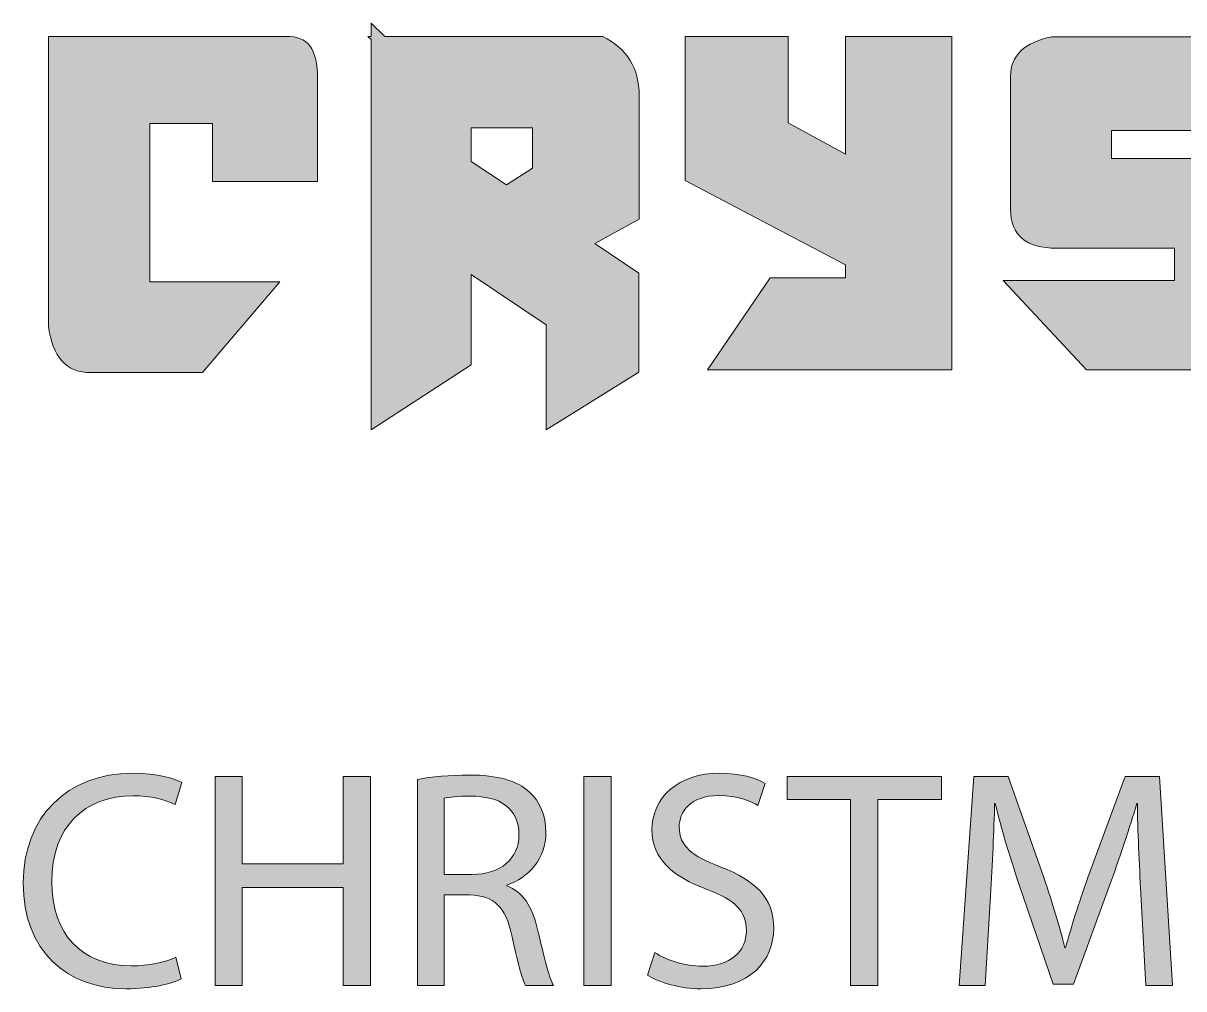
# Model space of a CAD drawing. Header units: inches. Extents: x 20 to 260, y -168 to -20.
# Drawn here: x 20.27 to 48.36, y -43.6 to -20.23 of the extents above; entities that cross this region are included whole.
import ezdxf

# ---------------------------------------------------------------- set-up
doc = ezdxf.new("R2010")
doc.units = ezdxf.units.IN
doc.header["$MEASUREMENT"] = 0
doc.layers.add('Layer 1', color=7, linetype='Continuous')

# ---------------------------------------------------------------- blocks, each defined once
blk = doc.blocks.new('block 16')
at = {"layer": 'Layer 1'}
h = blk.add_hatch(color=7, dxfattribs=at)
h.dxf.hatch_style = 2
edge = h.paths.add_edge_path()
edge.add_spline(control_points=[(24.094, -43.361), (23.862, -43.481), (23.374, -43.601), (22.76, -43.601), (21.335, -43.601), (20.27, -42.701), (20.27, -41.037), (20.27, -39.447), (21.342, -38.382), (22.909, -38.382), (23.532, -38.382), (23.937, -38.517), (24.109, -38.607), (24.109, -38.607), (23.944, -39.14), (23.944, -39.14), (23.704, -39.02), (23.352, -38.93), (22.932, -38.93), (21.747, -38.93), (20.96, -39.687), (20.96, -41.014), (20.96, -42.259), (21.672, -43.046), (22.894, -43.046), (23.299, -43.046), (23.704, -42.964), (23.967, -42.836), (23.967, -42.836), (24.094, -43.361), (24.094, -43.361)], knot_values=[0, 0, 0, 0, 1, 1, 1, 2, 2, 2, 3, 3, 3, 4, 4, 4, 5, 5, 5, 6, 6, 6, 7, 7, 7, 8, 8, 8, 9, 9, 9, 10, 10, 10, 10], degree=3, periodic=1)
h = blk.add_hatch(color=7, dxfattribs=at)
h.dxf.hatch_style = 2
h.paths.add_polyline_path([(25.572, -38.465), (25.572, -40.579), (28.017, -40.579), (28.017, -38.465), (28.677, -38.465), (28.677, -43.519), (28.017, -43.519), (28.017, -41.149), (25.572, -41.149), (25.572, -43.519), (24.912, -43.519), (24.912, -38.465)])
h = blk.add_hatch(color=7, dxfattribs=at)
h.dxf.hatch_style = 2
edge = h.paths.add_edge_path()
edge.add_spline(control_points=[(29.81, -38.532), (30.14, -38.472), (30.62, -38.427), (31.062, -38.427), (31.759, -38.427), (32.217, -38.562), (32.524, -38.84), (32.772, -39.064), (32.922, -39.41), (32.922, -39.807), (32.922, -40.467), (32.502, -40.909), (31.977, -41.089), (31.977, -41.089), (31.977, -41.112), (31.977, -41.112), (32.359, -41.247), (32.592, -41.607), (32.712, -42.131), (32.877, -42.836), (32.997, -43.324), (33.102, -43.519), (33.102, -43.519), (32.427, -43.519), (32.427, -43.519), (32.344, -43.369), (32.232, -42.941), (32.097, -42.311), (31.947, -41.614), (31.669, -41.352), (31.077, -41.329), (31.077, -41.329), (30.462, -41.329), (30.462, -41.329), (30.462, -41.329), (30.462, -43.519), (30.462, -43.519), (30.462, -43.519), (29.81, -43.519), (29.81, -43.519), (29.81, -43.519), (29.81, -38.532), (29.81, -38.532)], knot_values=[0, 0, 0, 0, 1, 1, 1, 2, 2, 2, 3, 3, 3, 4, 4, 4, 5, 5, 5, 6, 6, 6, 7, 7, 7, 8, 8, 8, 9, 9, 9, 10, 10, 10, 11, 11, 11, 12, 12, 12, 13, 13, 13, 14, 14, 14, 14], degree=3, periodic=1)
edge = h.paths.add_edge_path()
edge.add_spline(control_points=[(30.462, -40.834), (30.462, -40.834), (31.13, -40.834), (31.13, -40.834), (31.827, -40.834), (32.269, -40.452), (32.269, -39.874), (32.269, -39.222), (31.797, -38.937), (31.107, -38.937), (30.792, -38.937), (30.575, -38.96), (30.462, -38.99), (30.462, -38.99), (30.462, -40.834), (30.462, -40.834)], knot_values=[0, 0, 0, 0, 1, 1, 1, 2, 2, 2, 3, 3, 3, 4, 4, 4, 5, 5, 5, 5], degree=3, periodic=1)
h = blk.add_hatch(color=7, dxfattribs=at)
h.dxf.hatch_style = 2
h.paths.add_polyline_path([(34.497, -38.465), (34.497, -43.519), (33.837, -43.519), (33.837, -38.465)])
h = blk.add_hatch(color=7, dxfattribs=at)
h.dxf.hatch_style = 2
edge = h.paths.add_edge_path()
edge.add_spline(control_points=[(35.555, -42.724), (35.847, -42.911), (36.267, -43.054), (36.717, -43.054), (37.384, -43.054), (37.774, -42.701), (37.774, -42.191), (37.774, -41.727), (37.504, -41.449), (36.822, -41.194), (35.997, -40.894), (35.487, -40.459), (35.487, -39.754), (35.487, -38.967), (36.14, -38.382), (37.122, -38.382), (37.632, -38.382), (38.014, -38.502), (38.232, -38.63), (38.232, -38.63), (38.052, -39.162), (38.052, -39.162), (37.894, -39.064), (37.557, -38.922), (37.099, -38.922), (36.41, -38.922), (36.147, -39.335), (36.147, -39.679), (36.147, -40.152), (36.454, -40.384), (37.152, -40.654), (38.007, -40.984), (38.434, -41.397), (38.434, -42.139), (38.434, -42.919), (37.864, -43.601), (36.672, -43.601), (36.185, -43.601), (35.652, -43.451), (35.382, -43.271), (35.382, -43.271), (35.555, -42.724), (35.555, -42.724)], knot_values=[0, 0, 0, 0, 1, 1, 1, 2, 2, 2, 3, 3, 3, 4, 4, 4, 5, 5, 5, 6, 6, 6, 7, 7, 7, 8, 8, 8, 9, 9, 9, 10, 10, 10, 11, 11, 11, 12, 12, 12, 13, 13, 13, 14, 14, 14, 14], degree=3, periodic=1)
h = blk.add_hatch(color=7, dxfattribs=at)
h.dxf.hatch_style = 2
h.paths.add_polyline_path([(40.294, -39.02), (38.757, -39.02), (38.757, -38.465), (42.499, -38.465), (42.499, -39.02), (40.954, -39.02), (40.954, -43.519), (40.294, -43.519)])
h = blk.add_hatch(color=7, dxfattribs=at)
h.dxf.hatch_style = 2
edge = h.paths.add_edge_path()
edge.add_spline(control_points=[(47.321, -41.299), (47.284, -40.594), (47.239, -39.739), (47.239, -39.117), (47.239, -39.117), (47.224, -39.117), (47.224, -39.117), (47.044, -39.702), (46.841, -40.339), (46.586, -41.037), (46.586, -41.037), (45.694, -43.489), (45.694, -43.489), (45.694, -43.489), (45.199, -43.489), (45.199, -43.489), (45.199, -43.489), (44.374, -41.082), (44.374, -41.082), (44.134, -40.362), (43.939, -39.717), (43.797, -39.117), (43.797, -39.117), (43.782, -39.117), (43.782, -39.117), (43.767, -39.747), (43.729, -40.587), (43.684, -41.352), (43.684, -41.352), (43.549, -43.519), (43.549, -43.519), (43.549, -43.519), (42.927, -43.519), (42.927, -43.519), (42.927, -43.519), (43.28, -38.465), (43.28, -38.465), (43.28, -38.465), (44.112, -38.465), (44.112, -38.465), (44.112, -38.465), (44.974, -40.909), (44.974, -40.909), (45.184, -41.532), (45.349, -42.087), (45.484, -42.611), (45.484, -42.611), (45.499, -42.611), (45.499, -42.611), (45.634, -42.102), (45.814, -41.547), (46.039, -40.909), (46.039, -40.909), (46.939, -38.465), (46.939, -38.465), (46.939, -38.465), (47.771, -38.465), (47.771, -38.465), (47.771, -38.465), (48.086, -43.519), (48.086, -43.519), (48.086, -43.519), (47.441, -43.519), (47.441, -43.519), (47.441, -43.519), (47.321, -41.299), (47.321, -41.299)], knot_values=[0, 0, 0, 0, 1, 1, 1, 2, 2, 2, 3, 3, 3, 4, 4, 4, 5, 5, 5, 6, 6, 6, 7, 7, 7, 8, 8, 8, 9, 9, 9, 10, 10, 10, 11, 11, 11, 12, 12, 12, 13, 13, 13, 14, 14, 14, 15, 15, 15, 16, 16, 16, 17, 17, 17, 18, 18, 18, 19, 19, 19, 20, 20, 20, 21, 21, 21, 22, 22, 22, 22], degree=3, periodic=1)
at = {"layer": 'Layer 1', "lineweight": 0}
for points in [[(25.572, -38.465), (25.572, -40.579), (28.017, -40.579), (28.017, -38.465), (28.677, -38.465), (28.677, -43.519), (28.017, -43.519), (28.017, -41.149), (25.572, -41.149), (25.572, -43.519), (24.912, -43.519), (24.912, -38.465), (25.572, -38.465)], [(34.497, -38.465), (34.497, -43.519), (33.837, -43.519), (33.837, -38.465), (34.497, -38.465)], [(40.294, -39.02), (38.757, -39.02), (38.757, -38.465), (42.499, -38.465), (42.499, -39.02), (40.954, -39.02), (40.954, -43.519), (40.294, -43.519), (40.294, -39.02)]]:
    blk.add_lwpolyline(points, dxfattribs=at)
for points, knots in [([(24.094, -43.361), (23.862, -43.481), (23.374, -43.601), (22.76, -43.601), (21.335, -43.601), (20.27, -42.701), (20.27, -41.037), (20.27, -39.447), (21.342, -38.382), (22.909, -38.382), (23.532, -38.382), (23.937, -38.517), (24.109, -38.607), (24.109, -38.607), (23.944, -39.14), (23.944, -39.14), (23.704, -39.02), (23.352, -38.93), (22.932, -38.93), (21.747, -38.93), (20.96, -39.687), (20.96, -41.014), (20.96, -42.259), (21.672, -43.046), (22.894, -43.046), (23.299, -43.046), (23.704, -42.964), (23.967, -42.836), (23.967, -42.836), (24.094, -43.361), (24.094, -43.361)], [0, 0, 0, 0, 1, 1, 1, 2, 2, 2, 3, 3, 3, 4, 4, 4, 5, 5, 5, 6, 6, 6, 7, 7, 7, 8, 8, 8, 9, 9, 9, 10, 10, 10, 10]), ([(29.81, -38.532), (30.14, -38.472), (30.62, -38.427), (31.062, -38.427), (31.759, -38.427), (32.217, -38.562), (32.524, -38.84), (32.772, -39.064), (32.922, -39.41), (32.922, -39.807), (32.922, -40.467), (32.502, -40.909), (31.977, -41.089), (31.977, -41.089), (31.977, -41.112), (31.977, -41.112), (32.359, -41.247), (32.592, -41.607), (32.712, -42.131), (32.877, -42.836), (32.997, -43.324), (33.102, -43.519), (33.102, -43.519), (32.427, -43.519), (32.427, -43.519), (32.344, -43.369), (32.232, -42.941), (32.097, -42.311), (31.947, -41.614), (31.669, -41.352), (31.077, -41.329), (31.077, -41.329), (30.462, -41.329), (30.462, -41.329), (30.462, -41.329), (30.462, -43.519), (30.462, -43.519), (30.462, -43.519), (29.81, -43.519), (29.81, -43.519), (29.81, -43.519), (29.81, -38.532), (29.81, -38.532)], [0, 0, 0, 0, 1, 1, 1, 2, 2, 2, 3, 3, 3, 4, 4, 4, 5, 5, 5, 6, 6, 6, 7, 7, 7, 8, 8, 8, 9, 9, 9, 10, 10, 10, 11, 11, 11, 12, 12, 12, 13, 13, 13, 14, 14, 14, 14]), ([(35.555, -42.724), (35.847, -42.911), (36.267, -43.054), (36.717, -43.054), (37.384, -43.054), (37.774, -42.701), (37.774, -42.191), (37.774, -41.727), (37.504, -41.449), (36.822, -41.194), (35.997, -40.894), (35.487, -40.459), (35.487, -39.754), (35.487, -38.967), (36.14, -38.382), (37.122, -38.382), (37.632, -38.382), (38.014, -38.502), (38.232, -38.63), (38.232, -38.63), (38.052, -39.162), (38.052, -39.162), (37.894, -39.064), (37.557, -38.922), (37.099, -38.922), (36.41, -38.922), (36.147, -39.335), (36.147, -39.679), (36.147, -40.152), (36.454, -40.384), (37.152, -40.654), (38.007, -40.984), (38.434, -41.397), (38.434, -42.139), (38.434, -42.919), (37.864, -43.601), (36.672, -43.601), (36.185, -43.601), (35.652, -43.451), (35.382, -43.271), (35.382, -43.271), (35.555, -42.724), (35.555, -42.724)], [0, 0, 0, 0, 1, 1, 1, 2, 2, 2, 3, 3, 3, 4, 4, 4, 5, 5, 5, 6, 6, 6, 7, 7, 7, 8, 8, 8, 9, 9, 9, 10, 10, 10, 11, 11, 11, 12, 12, 12, 13, 13, 13, 14, 14, 14, 14]), ([(47.321, -41.299), (47.284, -40.594), (47.239, -39.739), (47.239, -39.117), (47.239, -39.117), (47.224, -39.117), (47.224, -39.117), (47.044, -39.702), (46.841, -40.339), (46.586, -41.037), (46.586, -41.037), (45.694, -43.489), (45.694, -43.489), (45.694, -43.489), (45.199, -43.489), (45.199, -43.489), (45.199, -43.489), (44.374, -41.082), (44.374, -41.082), (44.134, -40.362), (43.939, -39.717), (43.797, -39.117), (43.797, -39.117), (43.782, -39.117), (43.782, -39.117), (43.767, -39.747), (43.729, -40.587), (43.684, -41.352), (43.684, -41.352), (43.549, -43.519), (43.549, -43.519), (43.549, -43.519), (42.927, -43.519), (42.927, -43.519), (42.927, -43.519), (43.28, -38.465), (43.28, -38.465), (43.28, -38.465), (44.112, -38.465), (44.112, -38.465), (44.112, -38.465), (44.974, -40.909), (44.974, -40.909), (45.184, -41.532), (45.349, -42.087), (45.484, -42.611), (45.484, -42.611), (45.499, -42.611), (45.499, -42.611), (45.634, -42.102), (45.814, -41.547), (46.039, -40.909), (46.039, -40.909), (46.939, -38.465), (46.939, -38.465), (46.939, -38.465), (47.771, -38.465), (47.771, -38.465), (47.771, -38.465), (48.086, -43.519), (48.086, -43.519), (48.086, -43.519), (47.441, -43.519), (47.441, -43.519), (47.441, -43.519), (47.321, -41.299), (47.321, -41.299)], [0, 0, 0, 0, 1, 1, 1, 2, 2, 2, 3, 3, 3, 4, 4, 4, 5, 5, 5, 6, 6, 6, 7, 7, 7, 8, 8, 8, 9, 9, 9, 10, 10, 10, 11, 11, 11, 12, 12, 12, 13, 13, 13, 14, 14, 14, 15, 15, 15, 16, 16, 16, 17, 17, 17, 18, 18, 18, 19, 19, 19, 20, 20, 20, 21, 21, 21, 22, 22, 22, 22]), ([(30.462, -40.834), (30.462, -40.834), (31.13, -40.834), (31.13, -40.834), (31.827, -40.834), (32.269, -40.452), (32.269, -39.874), (32.269, -39.222), (31.797, -38.937), (31.107, -38.937), (30.792, -38.937), (30.575, -38.96), (30.462, -38.99), (30.462, -38.99), (30.462, -40.834), (30.462, -40.834)], [0, 0, 0, 0, 1, 1, 1, 2, 2, 2, 3, 3, 3, 4, 4, 4, 5, 5, 5, 5])]:
    blk.add_open_spline(points, degree=3, knots=knots, dxfattribs=at)
blk = doc.blocks.new('block 17')
at = {"layer": 'Layer 1'}
h = blk.add_hatch(color=7, dxfattribs=at)
h.dxf.hatch_style = 2
edge = h.paths.add_edge_path()
edge.add_spline(control_points=[(34.3, -20.547), (34.3, -20.547), (29.024, -20.547), (29.024, -20.547), (29.024, -20.547), (28.69, -20.228), (28.69, -20.228), (28.69, -20.228), (28.69, -20.547), (28.69, -20.547), (28.69, -20.547), (28.613, -20.547), (28.613, -20.547), (28.613, -20.547), (28.69, -20.619), (28.69, -20.619), (28.69, -20.619), (28.69, -30.073), (28.69, -30.073), (28.69, -30.073), (31.11, -28.5), (31.11, -28.5), (31.11, -28.5), (31.11, -26.311), (31.11, -26.311), (31.11, -26.311), (32.925, -27.532), (32.925, -27.532), (32.925, -27.532), (32.925, -30.073), (32.925, -30.073), (32.925, -30.073), (35.169, -28.676), (35.169, -28.676), (35.169, -28.676), (35.169, -26.278), (35.169, -26.278), (35.169, -26.278), (34.102, -25.563), (34.102, -25.563), (34.102, -25.563), (35.18, -24.969), (35.18, -24.969), (35.18, -24.969), (35.18, -21.977), (35.18, -21.977), (35.18, -21.324), (34.887, -20.848), (34.3, -20.547)], knot_values=[0, 0, 0, 0, 1, 1, 1, 2, 2, 2, 3, 3, 3, 4, 4, 4, 5, 5, 5, 6, 6, 6, 7, 7, 7, 8, 8, 8, 9, 9, 9, 10, 10, 10, 11, 11, 11, 12, 12, 12, 13, 13, 13, 14, 14, 14, 15, 15, 15, 16, 16, 16, 16], degree=3, periodic=1)
h.paths.add_polyline_path([(32.595, -23.737), (31.968, -24.144), (31.11, -23.572), (31.11, -22.758), (32.595, -22.758)])
h = blk.add_hatch(color=7, dxfattribs=at)
h.dxf.hatch_style = 2
edge = h.paths.add_edge_path()
edge.add_spline(control_points=[(26.721, -20.547), (26.721, -20.547), (20.88, -20.547), (20.88, -20.547), (20.88, -20.547), (20.88, -27.554), (20.88, -27.554), (20.975, -28.309), (21.316, -28.687), (21.903, -28.687), (21.903, -28.687), (24.609, -28.687), (24.609, -28.687), (24.609, -28.687), (26.479, -26.487), (26.479, -26.487), (26.479, -26.487), (23.333, -26.487), (23.333, -26.487), (23.333, -26.487), (23.333, -22.659), (23.333, -22.659), (23.333, -22.659), (24.851, -22.659), (24.851, -22.659), (24.851, -22.659), (24.851, -24.056), (24.851, -24.056), (24.851, -24.056), (27.392, -24.056), (27.392, -24.056), (27.392, -24.056), (27.392, -21.702), (27.392, -21.702), (27.429, -20.947), (27.205, -20.562), (26.721, -20.547)], knot_values=[0, 0, 0, 0, 1, 1, 1, 2, 2, 2, 3, 3, 3, 4, 4, 4, 5, 5, 5, 6, 6, 6, 7, 7, 7, 8, 8, 8, 9, 9, 9, 10, 10, 10, 11, 11, 11, 12, 12, 12, 12], degree=3, periodic=1)
h = blk.add_hatch(color=7, dxfattribs=at)
h.dxf.hatch_style = 2
h.paths.add_polyline_path([(40.174, -23.4), (38.788, -22.637), (38.788, -20.547), (36.291, -20.547), (36.291, -24.034), (40.174, -26.079), (40.174, -26.388), (38.348, -26.388), (36.83, -28.621), (42.748, -28.621), (42.748, -20.547), (40.174, -20.547)])
h = blk.add_hatch(color=7, dxfattribs=at)
h.dxf.hatch_style = 2
edge = h.paths.add_edge_path()
edge.add_spline(control_points=[(50.789, -22.824), (50.789, -22.824), (49.029, -20.558), (49.029, -20.558), (49.029, -20.558), (45.168, -20.558), (45.168, -20.558), (44.5, -20.69), (44.167, -21.009), (44.167, -21.515), (44.167, -21.515), (44.167, -24.738), (44.167, -24.738), (44.167, -25.361), (44.541, -25.673), (45.289, -25.673), (45.289, -25.673), (48.138, -25.673), (48.138, -25.673), (48.138, -25.673), (48.138, -26.454), (48.138, -26.454), (48.138, -26.454), (43.991, -26.454), (43.991, -26.454), (43.991, -26.454), (46.004, -28.621), (46.004, -28.621), (46.004, -28.621), (49.59, -28.621), (49.59, -28.621), (50.316, -28.452), (50.679, -28.174), (50.679, -27.785), (50.679, -27.785), (50.679, -24.738), (50.679, -24.738), (50.679, -24.269), (50.43, -23.858), (49.931, -23.506), (49.931, -23.506), (46.609, -23.506), (46.609, -23.506), (46.609, -23.506), (46.609, -22.824), (46.609, -22.824), (46.609, -22.824), (50.789, -22.824), (50.789, -22.824)], knot_values=[0, 0, 0, 0, 1, 1, 1, 2, 2, 2, 3, 3, 3, 4, 4, 4, 5, 5, 5, 6, 6, 6, 7, 7, 7, 8, 8, 8, 9, 9, 9, 10, 10, 10, 11, 11, 11, 12, 12, 12, 13, 13, 13, 14, 14, 14, 15, 15, 15, 16, 16, 16, 16], degree=3, periodic=1)
at = {"layer": 'Layer 1', "lineweight": 0}
for points in [[(40.174, -23.4), (38.788, -22.637), (38.788, -20.547), (36.291, -20.547), (36.291, -24.034), (40.174, -26.079), (40.174, -26.388), (38.348, -26.388), (36.83, -28.621), (42.748, -28.621), (42.748, -20.547), (40.174, -20.547), (40.174, -23.4)], [(32.595, -23.737), (31.968, -24.144), (31.11, -23.572), (31.11, -22.758), (32.595, -22.758), (32.595, -23.737)]]:
    blk.add_lwpolyline(points, dxfattribs=at)
for points, knots in [([(34.3, -20.547), (34.3, -20.547), (29.024, -20.547), (29.024, -20.547), (29.024, -20.547), (28.69, -20.228), (28.69, -20.228), (28.69, -20.228), (28.69, -20.547), (28.69, -20.547), (28.69, -20.547), (28.613, -20.547), (28.613, -20.547), (28.613, -20.547), (28.69, -20.619), (28.69, -20.619), (28.69, -20.619), (28.69, -30.073), (28.69, -30.073), (28.69, -30.073), (31.11, -28.5), (31.11, -28.5), (31.11, -28.5), (31.11, -26.311), (31.11, -26.311), (31.11, -26.311), (32.925, -27.532), (32.925, -27.532), (32.925, -27.532), (32.925, -30.073), (32.925, -30.073), (32.925, -30.073), (35.169, -28.676), (35.169, -28.676), (35.169, -28.676), (35.169, -26.278), (35.169, -26.278), (35.169, -26.278), (34.102, -25.563), (34.102, -25.563), (34.102, -25.563), (35.18, -24.969), (35.18, -24.969), (35.18, -24.969), (35.18, -21.977), (35.18, -21.977), (35.18, -21.324), (34.887, -20.848), (34.3, -20.547)], [0, 0, 0, 0, 1, 1, 1, 2, 2, 2, 3, 3, 3, 4, 4, 4, 5, 5, 5, 6, 6, 6, 7, 7, 7, 8, 8, 8, 9, 9, 9, 10, 10, 10, 11, 11, 11, 12, 12, 12, 13, 13, 13, 14, 14, 14, 15, 15, 15, 16, 16, 16, 16]), ([(26.721, -20.547), (26.721, -20.547), (20.88, -20.547), (20.88, -20.547), (20.88, -20.547), (20.88, -27.554), (20.88, -27.554), (20.975, -28.309), (21.316, -28.687), (21.903, -28.687), (21.903, -28.687), (24.609, -28.687), (24.609, -28.687), (24.609, -28.687), (26.479, -26.487), (26.479, -26.487), (26.479, -26.487), (23.333, -26.487), (23.333, -26.487), (23.333, -26.487), (23.333, -22.659), (23.333, -22.659), (23.333, -22.659), (24.851, -22.659), (24.851, -22.659), (24.851, -22.659), (24.851, -24.056), (24.851, -24.056), (24.851, -24.056), (27.392, -24.056), (27.392, -24.056), (27.392, -24.056), (27.392, -21.702), (27.392, -21.702), (27.429, -20.947), (27.205, -20.562), (26.721, -20.547)], [0, 0, 0, 0, 1, 1, 1, 2, 2, 2, 3, 3, 3, 4, 4, 4, 5, 5, 5, 6, 6, 6, 7, 7, 7, 8, 8, 8, 9, 9, 9, 10, 10, 10, 11, 11, 11, 12, 12, 12, 12]), ([(50.789, -22.824), (50.789, -22.824), (49.029, -20.558), (49.029, -20.558), (49.029, -20.558), (45.168, -20.558), (45.168, -20.558), (44.5, -20.69), (44.167, -21.009), (44.167, -21.515), (44.167, -21.515), (44.167, -24.738), (44.167, -24.738), (44.167, -25.361), (44.541, -25.673), (45.289, -25.673), (45.289, -25.673), (48.138, -25.673), (48.138, -25.673), (48.138, -25.673), (48.138, -26.454), (48.138, -26.454), (48.138, -26.454), (43.991, -26.454), (43.991, -26.454), (43.991, -26.454), (46.004, -28.621), (46.004, -28.621), (46.004, -28.621), (49.59, -28.621), (49.59, -28.621), (50.316, -28.452), (50.679, -28.174), (50.679, -27.785), (50.679, -27.785), (50.679, -24.738), (50.679, -24.738), (50.679, -24.269), (50.43, -23.858), (49.931, -23.506), (49.931, -23.506), (46.609, -23.506), (46.609, -23.506), (46.609, -23.506), (46.609, -22.824), (46.609, -22.824), (46.609, -22.824), (50.789, -22.824), (50.789, -22.824)], [0, 0, 0, 0, 1, 1, 1, 2, 2, 2, 3, 3, 3, 4, 4, 4, 5, 5, 5, 6, 6, 6, 7, 7, 7, 8, 8, 8, 9, 9, 9, 10, 10, 10, 11, 11, 11, 12, 12, 12, 13, 13, 13, 14, 14, 14, 15, 15, 15, 16, 16, 16, 16])]:
    blk.add_open_spline(points, degree=3, knots=knots, dxfattribs=at)

msp = doc.modelspace()

# ---------------------------------------------------------------- block references
at = {"layer": 'Layer 1'}
for name in ['block 17', 'block 16']:
    msp.add_blockref(name, (0, 0), dxfattribs=at)

doc.saveas('drawing.dxf')
